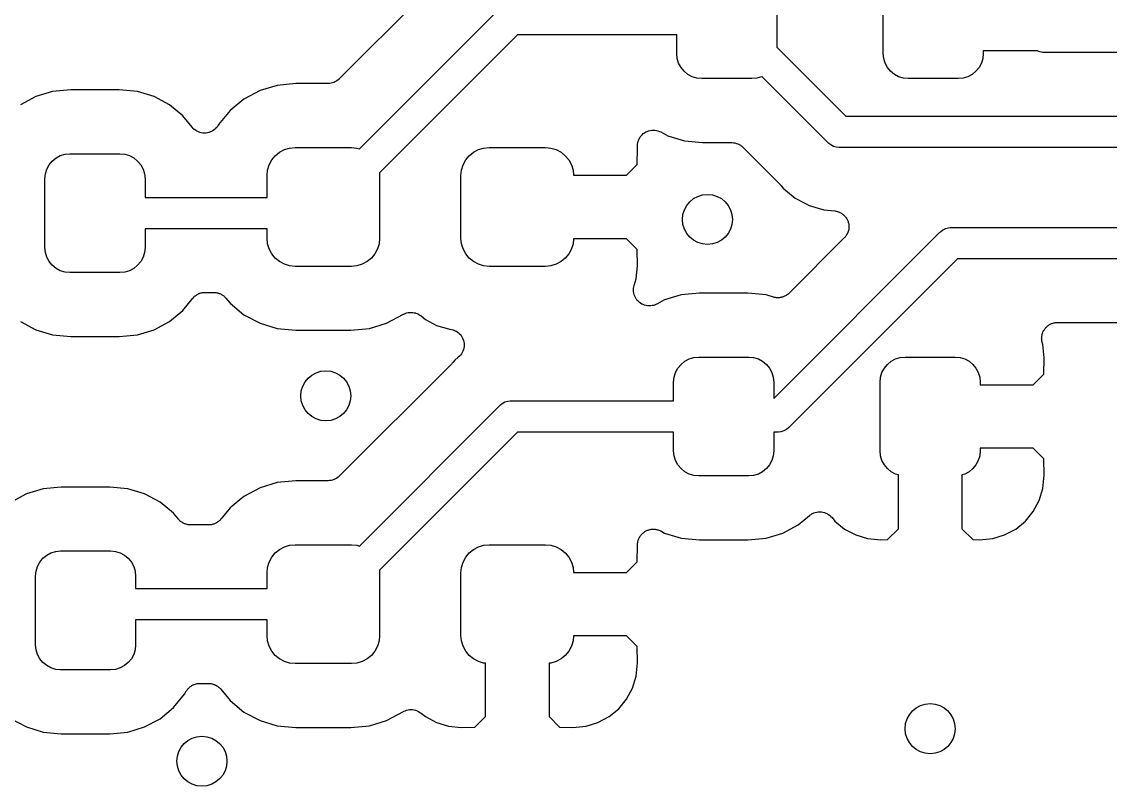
# Model space of a CAD drawing. Extents: x 103 to 213, y -152 to -90.
# Drawn here: x 118.59 to 127.29, y -101.03 to -94.92 of the extents above; entities that cross this region are included whole.
import ezdxf

# ---------------------------------------------------------------- set-up
doc = ezdxf.new("R2010")
doc.units = 0
doc.layers.add('BLACK', color=7, linetype='CONTINUOUS')

msp = doc.modelspace()

# ---------------------------------------------------------------- linework, layer by layer
at = {"layer": 'BLACK', "linetype": 'CONTINUOUS'}
for p, q in [((122.026, -94.4788), (121.128, -95.3767)), ((124.625, -94.625), (124.625, -95.1232)), ((125.475, -95.175), (125.475, -94.625)), ((121.288, -95.9351), (122.407, -94.8159)), ((122.552, -95.025), (121.448, -96.1289)), ((123.825, -95.025), (122.552, -95.025)), ((123.825, -95.175), (123.825, -95.025)), ((124.625, -95.1232), (125.177, -95.675)), ((126.709, -95.154), (126.275, -95.154)), ((126.275, -95.154), (126.275, -95.175)), ((126.714, -95.1567), (126.709, -95.154)), ((126.715, -95.1569), (126.714, -95.1567)), ((126.715, -95.1572), (126.715, -95.1569)), ((126.727, -95.1607), (126.715, -95.1572)), ((126.738, -95.1642), (126.727, -95.1607)), ((126.738, -95.1643), (126.738, -95.1642)), ((126.739, -95.1645), (126.738, -95.1643)), ((126.751, -95.1657), (126.739, -95.1645)), ((126.762, -95.167), (126.751, -95.1657)), ((126.764, -95.167), (126.762, -95.167)), ((131.303, -95.167), (126.764, -95.167)), ((126.764, -95.167), (126.764, -95.167)), ((126.764, -95.167), (126.764, -95.167)), ((126.764, -95.167), (126.764, -95.167)), ((123.829, -95.214), (123.825, -95.175)), ((123.84, -95.2515), (123.829, -95.214)), ((123.859, -95.2861), (123.84, -95.2515)), ((125.479, -95.214), (125.475, -95.175)), ((125.49, -95.2515), (125.479, -95.214)), ((125.509, -95.2861), (125.49, -95.2515)), ((126.26, -95.2515), (126.241, -95.2861)), ((126.271, -95.214), (126.26, -95.2515)), ((126.275, -95.175), (126.271, -95.214)), ((123.884, -95.3164), (123.859, -95.2861)), ((123.914, -95.3413), (123.884, -95.3164)), ((123.948, -95.3598), (123.914, -95.3413)), ((125.534, -95.3164), (125.509, -95.2861)), ((125.564, -95.3413), (125.534, -95.3164)), ((125.598, -95.3598), (125.564, -95.3413)), ((126.186, -95.3413), (126.152, -95.3598)), ((126.216, -95.3164), (126.186, -95.3413)), ((126.241, -95.2861), (126.216, -95.3164)), ((120.632, -95.4287), (120.494, -95.4705)), ((120.781, -95.4139), (120.632, -95.4287)), ((121.038, -95.4139), (120.781, -95.4139)), ((121.05, -95.4128), (121.038, -95.4139)), ((121.062, -95.4118), (121.05, -95.4128)), ((121.063, -95.4115), (121.062, -95.4116)), ((121.062, -95.4116), (121.062, -95.4118)), ((121.074, -95.4081), (121.063, -95.4115)), ((121.085, -95.4048), (121.074, -95.4081)), ((121.086, -95.4045), (121.085, -95.4048)), ((121.087, -95.4043), (121.086, -95.4045)), ((121.097, -95.3988), (121.087, -95.4043)), ((121.107, -95.3934), (121.097, -95.3988)), ((121.108, -95.393), (121.107, -95.3934)), ((121.109, -95.3927), (121.108, -95.393)), ((121.118, -95.3853), (121.109, -95.3927)), ((121.127, -95.378), (121.118, -95.3853)), ((121.128, -95.3771), (121.127, -95.378)), ((121.128, -95.3767), (121.128, -95.377)), ((121.128, -95.377), (121.128, -95.377)), ((121.128, -95.377), (121.128, -95.3771)), ((123.986, -95.3712), (123.948, -95.3598)), ((124.025, -95.375), (123.986, -95.3712)), ((124.425, -95.375), (124.025, -95.375)), ((124.464, -95.3712), (124.425, -95.375)), ((124.502, -95.3598), (124.464, -95.3712)), ((124.506, -95.3575), (124.502, -95.3598)), ((125.032, -95.884), (124.506, -95.3575)), ((125.636, -95.3712), (125.598, -95.3598)), ((125.675, -95.375), (125.636, -95.3712)), ((126.075, -95.375), (125.675, -95.375)), ((126.114, -95.3712), (126.075, -95.375)), ((126.152, -95.3598), (126.114, -95.3712)), ((118.836, -95.4782), (118.703, -95.5186)), ((118.981, -95.4639), (118.836, -95.4782)), ((119.369, -95.4639), (118.981, -95.4639)), ((119.514, -95.4782), (119.369, -95.4639)), ((119.647, -95.5186), (119.514, -95.4782)), ((120.494, -95.4705), (120.366, -95.5385)), ((118.703, -95.5186), (118.58, -95.5843)), ((119.77, -95.5843), (119.647, -95.5186)), ((119.877, -95.6726), (119.77, -95.5843)), ((120.366, -95.5385), (120.255, -95.63)), ((119.952, -95.764), (119.877, -95.6726)), ((120.255, -95.63), (120.163, -95.7414)), ((125.177, -95.675), (131.334, -95.675)), ((119.961, -95.7725), (119.952, -95.764)), ((119.969, -95.7811), (119.961, -95.7725)), ((120.139, -95.7738), (120.13, -95.7821)), ((120.148, -95.7652), (120.139, -95.7738)), ((120.155, -95.7549), (120.148, -95.7647)), ((120.148, -95.7647), (120.148, -95.765)), ((120.148, -95.765), (120.148, -95.7652)), ((120.162, -95.7448), (120.155, -95.7549)), ((120.163, -95.7414), (120.162, -95.7433)), ((120.162, -95.7433), (120.162, -95.7442)), ((120.162, -95.7442), (120.162, -95.7442)), ((120.162, -95.7442), (120.162, -95.7443)), ((120.162, -95.7443), (120.162, -95.7448)), ((119.97, -95.7813), (119.969, -95.7811)), ((119.97, -95.7815), (119.97, -95.7813)), ((119.98, -95.7882), (119.97, -95.7815)), ((119.99, -95.795), (119.98, -95.7882)), ((119.99, -95.7951), (119.99, -95.795)), ((119.99, -95.7953), (119.99, -95.7951)), ((120.002, -95.7999), (119.99, -95.7953)), ((120.013, -95.8046), (120.002, -95.7999)), ((120.013, -95.8047), (120.013, -95.8046)), ((120.013, -95.8048), (120.013, -95.8047)), ((120.025, -95.8072), (120.013, -95.8048)), ((120.037, -95.8097), (120.025, -95.8072)), ((120.038, -95.8097), (120.037, -95.8097)), ((120.037, -95.8097), (120.037, -95.8097)), ((120.05, -95.8098), (120.038, -95.8097)), ((120.062, -95.8099), (120.05, -95.8098)), ((120.074, -95.8076), (120.062, -95.8098)), ((120.062, -95.8098), (120.062, -95.8098)), ((120.062, -95.8098), (120.062, -95.8099)), ((120.086, -95.8053), (120.074, -95.8076)), ((120.087, -95.8051), (120.086, -95.8052)), ((120.086, -95.8052), (120.086, -95.8053)), ((120.098, -95.8006), (120.087, -95.8051)), ((120.109, -95.7961), (120.098, -95.8006)), ((120.11, -95.7958), (120.109, -95.7959)), ((120.109, -95.7959), (120.109, -95.7961)), ((120.12, -95.7892), (120.11, -95.7958)), ((120.13, -95.7825), (120.12, -95.7892)), ((120.13, -95.7821), (120.13, -95.7823)), ((120.13, -95.7823), (120.13, -95.7825)), ((123.516, -95.8749), (123.521, -95.8636)), ((123.521, -95.8636), (123.525, -95.8526)), ((123.525, -95.8524), (123.526, -95.8521)), ((123.525, -95.8526), (123.525, -95.8524)), ((123.526, -95.8521), (123.532, -95.8423)), ((123.532, -95.8423), (123.539, -95.8321)), ((123.539, -95.8319), (123.54, -95.8317)), ((123.539, -95.8321), (123.539, -95.8319)), ((123.54, -95.8317), (123.548, -95.8232)), ((123.548, -95.8232), (123.557, -95.8147)), ((123.557, -95.8143), (123.567, -95.8077)), ((123.557, -95.8145), (123.557, -95.8143)), ((123.557, -95.8147), (123.557, -95.8145)), ((123.567, -95.8077), (123.578, -95.801)), ((123.578, -95.8007), (123.589, -95.7962)), ((123.578, -95.8009), (123.578, -95.8007)), ((123.578, -95.801), (123.578, -95.8009)), ((123.589, -95.7962), (123.6, -95.7916)), ((123.6, -95.7916), (123.601, -95.7916)), ((123.601, -95.7915), (123.613, -95.7892)), ((123.601, -95.7916), (123.601, -95.7915)), ((123.613, -95.7892), (123.625, -95.7868)), ((123.625, -95.7868), (123.625, -95.7868)), ((123.625, -95.7868), (123.625, -95.7868)), ((123.625, -95.7868), (123.638, -95.7869)), ((123.638, -95.7869), (123.65, -95.7869)), ((123.65, -95.7869), (123.65, -95.787)), ((123.65, -95.787), (123.65, -95.787)), ((123.65, -95.787), (123.662, -95.7894)), ((123.662, -95.7894), (123.674, -95.7918)), ((123.674, -95.7918), (123.674, -95.7919)), ((123.674, -95.7919), (123.674, -95.7919)), ((123.674, -95.7919), (123.686, -95.7966)), ((123.686, -95.7966), (123.697, -95.8013)), ((123.697, -95.8013), (123.753, -95.8314)), ((123.753, -95.8314), (123.886, -95.8718)), ((120.65, -95.9629), (120.689, -95.9421)), ((120.689, -95.9421), (120.731, -95.9293)), ((120.731, -95.9293), (120.775, -95.925)), ((120.775, -95.925), (121.225, -95.925)), ((121.225, -95.925), (121.269, -95.9293)), ((121.269, -95.9293), (121.288, -95.9351)), ((122.2, -95.9629), (122.239, -95.9421)), ((122.239, -95.9421), (122.281, -95.9293)), ((122.281, -95.9293), (122.325, -95.925)), ((122.325, -95.925), (122.775, -95.925)), ((122.775, -95.925), (122.819, -95.9293)), ((122.819, -95.9293), (122.861, -95.9421)), ((122.861, -95.9421), (122.9, -95.9629)), ((123.509, -96.0608), (123.511, -95.9302)), ((123.51, -95.9239), (123.511, -95.9116)), ((123.51, -95.9245), (123.51, -95.9239)), ((123.511, -95.9257), (123.51, -95.9245)), ((123.51, -95.9245), (123.51, -95.9245)), ((123.51, -95.9245), (123.51, -95.9245)), ((123.511, -95.8992), (123.513, -95.8872)), ((123.511, -95.8994), (123.511, -95.8992)), ((123.511, -95.8997), (123.511, -95.8994)), ((123.511, -95.9116), (123.511, -95.8997)), ((123.511, -95.9302), (123.511, -95.9257)), ((123.513, -95.8872), (123.516, -95.8754)), ((123.516, -95.8752), (123.516, -95.8749)), ((123.516, -95.8754), (123.516, -95.8752)), ((123.886, -95.8718), (124.031, -95.8861)), ((124.031, -95.8861), (124.263, -95.8861)), ((124.263, -95.8861), (124.264, -95.8861)), ((124.264, -95.8861), (124.264, -95.8861)), ((124.264, -95.8861), (124.264, -95.8861)), ((124.264, -95.8861), (124.265, -95.8861)), ((124.265, -95.8861), (124.277, -95.8874)), ((124.277, -95.8874), (124.288, -95.8886)), ((124.288, -95.8886), (124.289, -95.8888)), ((124.289, -95.8888), (124.29, -95.8888)), ((124.29, -95.8888), (124.301, -95.8924)), ((124.301, -95.8924), (124.312, -95.8958)), ((124.312, -95.8958), (124.313, -95.8961)), ((124.313, -95.8961), (124.313, -95.8963)), ((124.313, -95.8963), (124.324, -95.902)), ((124.324, -95.902), (124.334, -95.9075)), ((124.334, -95.9075), (124.334, -95.908)), ((124.334, -95.908), (124.335, -95.9083)), ((124.335, -95.9083), (124.344, -95.9158)), ((124.344, -95.9158), (124.353, -95.9233)), ((124.353, -95.9233), (124.651, -96.2212)), ((125.036, -95.8888), (125.032, -95.884)), ((125.041, -95.8927), (125.036, -95.8888)), ((125.055, -95.9044), (125.041, -95.8927)), ((125.077, -95.916), (125.055, -95.9044)), ((125.1, -95.9232), (125.077, -95.916)), ((125.077, -95.916), (125.077, -95.916)), ((125.119, -95.925), (125.1, -95.9232)), ((125.125, -95.9256), (125.119, -95.925)), ((125.119, -95.925), (125.119, -95.925)), ((125.131, -95.925), (125.125, -95.9256)), ((131.288, -95.925), (125.131, -95.925)), ((118.809, -96.0639), (118.834, -96.0336)), ((118.834, -96.0336), (118.864, -96.0087)), ((118.864, -96.0087), (118.898, -95.9902)), ((118.898, -95.9902), (118.936, -95.9788)), ((118.936, -95.9788), (118.975, -95.975)), ((118.975, -95.975), (119.375, -95.975)), ((119.375, -95.975), (119.414, -95.9788)), ((119.414, -95.9788), (119.452, -95.9902)), ((119.452, -95.9902), (119.486, -96.0087)), ((119.486, -96.0087), (119.516, -96.0336)), ((119.516, -96.0336), (119.541, -96.0639)), ((120.567, -96.0639), (120.588, -96.025)), ((120.588, -96.025), (120.616, -95.9909)), ((120.616, -95.9909), (120.65, -95.9629)), ((122.117, -96.0639), (122.138, -96.025)), ((122.138, -96.025), (122.166, -95.9909)), ((122.166, -95.9909), (122.2, -95.9629)), ((122.9, -95.9629), (122.934, -95.9909)), ((122.934, -95.9909), (122.962, -96.025)), ((122.962, -96.025), (122.983, -96.0639)), ((118.779, -96.136), (118.79, -96.0985)), ((118.79, -96.0985), (118.809, -96.0639)), ((119.541, -96.0639), (119.56, -96.0985)), ((119.56, -96.0985), (119.571, -96.136)), ((120.55, -96.15), (120.554, -96.1061)), ((120.554, -96.1061), (120.567, -96.0639)), ((122.1, -96.15), (122.104, -96.1061)), ((122.104, -96.1061), (122.117, -96.0639)), ((122.983, -96.0639), (122.996, -96.1061)), ((122.996, -96.1061), (123, -96.146)), ((123.424, -96.146), (123.509, -96.0608)), ((118.775, -96.175), (118.779, -96.136)), ((118.775, -96.725), (118.775, -96.175)), ((119.571, -96.136), (119.575, -96.175)), ((119.575, -96.175), (119.575, -96.325)), ((120.55, -96.325), (120.55, -96.15)), ((121.448, -96.1289), (121.45, -96.15)), ((121.45, -96.15), (121.45, -96.65)), ((122.1, -96.65), (122.1, -96.15)), ((123, -96.146), (123.424, -96.146)), ((124.651, -96.2212), (124.652, -96.2225)), ((124.652, -96.2225), (124.656, -96.2266)), ((124.656, -96.2266), (124.659, -96.2304)), ((124.659, -96.2304), (124.675, -96.2498)), ((124.675, -96.2498), (124.695, -96.2656)), ((124.695, -96.2656), (124.772, -96.3289)), ((119.575, -96.325), (120.55, -96.325)), ((124.772, -96.3289), (124.854, -96.373)), ((124.854, -96.373), (124.854, -96.373)), ((124.854, -96.373), (124.882, -96.3876)), ((124.882, -96.3876), (125.001, -96.4238)), ((125.001, -96.4238), (125.087, -96.4323)), ((125.087, -96.4323), (125.088, -96.4324)), ((125.088, -96.4324), (125.094, -96.4337)), ((125.094, -96.4337), (125.1, -96.4343)), ((125.1, -96.4343), (125.106, -96.4363)), ((125.106, -96.4363), (125.113, -96.4376)), ((125.113, -96.4376), (125.118, -96.44)), ((125.118, -96.44), (125.124, -96.4417)), ((125.124, -96.4417), (125.129, -96.4448)), ((125.129, -96.4448), (125.135, -96.4474)), ((125.135, -96.4474), (125.14, -96.4508)), ((125.14, -96.4508), (125.145, -96.4536)), ((125.145, -96.4536), (125.15, -96.4577)), ((125.15, -96.4577), (125.156, -96.4614)), ((125.156, -96.4614), (125.16, -96.4657)), ((125.16, -96.4657), (125.164, -96.4695)), ((125.164, -96.4695), (125.169, -96.4745)), ((125.169, -96.4745), (125.173, -96.4791)), ((125.173, -96.4791), (125.176, -96.4841)), ((125.176, -96.4841), (125.18, -96.4887)), ((125.18, -96.4887), (125.183, -96.4945)), ((125.183, -96.4945), (125.187, -96.4999)), ((125.187, -96.4999), (125.189, -96.5054)), ((125.189, -96.5054), (125.192, -96.5107)), ((125.192, -96.5107), (125.194, -96.5169)), ((125.194, -96.5169), (125.196, -96.5228)), ((125.196, -96.5228), (125.197, -96.5287)), ((125.197, -96.5287), (125.199, -96.5344)), ((125.199, -96.5344), (125.199, -96.5409)), ((125.199, -96.5409), (125.201, -96.5472)), ((125.201, -96.5591), (125.2, -96.5655)), ((125.201, -96.5472), (125.201, -96.5532)), ((125.201, -96.5532), (125.201, -96.5591)), ((120.55, -96.575), (119.575, -96.575)), ((119.575, -96.575), (119.575, -96.725)), ((120.55, -96.65), (120.55, -96.575)), ((124.6, -97.9307), (125.925, -96.6059)), ((125.164, -96.6485), (124.723, -97.0891)), ((125.168, -96.6439), (125.164, -96.6485)), ((125.172, -96.6396), (125.168, -96.6439)), ((125.176, -96.6343), (125.172, -96.6396)), ((125.18, -96.6293), (125.176, -96.6343)), ((125.182, -96.6241), (125.18, -96.6293)), ((125.186, -96.6191), (125.182, -96.6241)), ((125.188, -96.6131), (125.186, -96.6191)), ((125.191, -96.6075), (125.188, -96.6131)), ((125.193, -96.6018), (125.191, -96.6075)), ((125.195, -96.5963), (125.193, -96.6018)), ((125.197, -96.5899), (125.195, -96.5963)), ((125.199, -96.5838), (125.197, -96.5899)), ((125.2, -96.572), (125.199, -96.5778)), ((125.199, -96.5778), (125.199, -96.5838)), ((125.2, -96.5655), (125.2, -96.572)), ((125.925, -96.6059), (125.929, -96.6012)), ((125.929, -96.6012), (125.935, -96.5963)), ((125.935, -96.5963), (125.948, -96.5856)), ((125.948, -96.5856), (125.969, -96.574)), ((125.969, -96.574), (125.97, -96.5739)), ((125.97, -96.5739), (125.993, -96.5668)), ((125.993, -96.5668), (126.011, -96.565)), ((126.011, -96.565), (126.018, -96.5644)), ((126.011, -96.565), (126.011, -96.565)), ((126.018, -96.5644), (126.024, -96.565)), ((126.024, -96.565), (129.557, -96.565)), ((118.779, -96.764), (118.775, -96.725)), ((119.575, -96.725), (119.571, -96.764)), ((120.554, -96.6939), (120.55, -96.65)), ((120.567, -96.7361), (120.554, -96.6939)), ((121.446, -96.6939), (121.433, -96.7361)), ((121.45, -96.65), (121.446, -96.6939)), ((122.104, -96.6939), (122.1, -96.65)), ((122.117, -96.7361), (122.104, -96.6939)), ((122.996, -96.6939), (122.983, -96.7361)), ((123, -96.654), (122.996, -96.6939)), ((123.424, -96.654), (123, -96.654)), ((123.509, -96.7392), (123.424, -96.654)), ((118.79, -96.8015), (118.779, -96.764)), ((118.809, -96.8361), (118.79, -96.8015)), ((119.56, -96.8015), (119.541, -96.8361)), ((119.571, -96.764), (119.56, -96.8015)), ((120.588, -96.775), (120.567, -96.7361)), ((120.616, -96.8091), (120.588, -96.775)), ((120.65, -96.8371), (120.616, -96.8091)), ((121.384, -96.8091), (121.35, -96.8371)), ((121.412, -96.775), (121.384, -96.8091)), ((121.433, -96.7361), (121.412, -96.775)), ((122.138, -96.775), (122.117, -96.7361)), ((122.166, -96.8091), (122.138, -96.775)), ((122.2, -96.8371), (122.166, -96.8091)), ((122.934, -96.8091), (122.9, -96.8371)), ((122.962, -96.775), (122.934, -96.8091)), ((122.983, -96.7361), (122.962, -96.775)), ((123.511, -96.8698), (123.509, -96.7392)), ((126.069, -96.815), (124.725, -98.159)), ((129.511, -96.815), (126.069, -96.815)), ((118.834, -96.8664), (118.809, -96.8361)), ((118.864, -96.8913), (118.834, -96.8664)), ((118.898, -96.9098), (118.864, -96.8913)), ((119.486, -96.8913), (119.452, -96.9098)), ((119.516, -96.8664), (119.486, -96.8913)), ((119.541, -96.8361), (119.516, -96.8664)), ((120.689, -96.8579), (120.65, -96.8371)), ((120.731, -96.8707), (120.689, -96.8579)), ((120.775, -96.875), (120.731, -96.8707)), ((121.225, -96.875), (120.775, -96.875)), ((121.269, -96.8707), (121.225, -96.875)), ((121.311, -96.8579), (121.269, -96.8707)), ((121.35, -96.8371), (121.311, -96.8579)), ((122.239, -96.8579), (122.2, -96.8371)), ((122.281, -96.8707), (122.239, -96.8579)), ((122.325, -96.875), (122.281, -96.8707)), ((122.775, -96.875), (122.325, -96.875)), ((122.819, -96.8707), (122.775, -96.875)), ((122.861, -96.8579), (122.819, -96.8707)), ((122.9, -96.8371), (122.861, -96.8579)), ((123.501, -96.9746), (123.511, -96.8698)), ((118.936, -96.9212), (118.898, -96.9098)), ((118.975, -96.925), (118.936, -96.9212)), ((119.375, -96.925), (118.975, -96.925)), ((119.414, -96.9212), (119.375, -96.925)), ((119.452, -96.9098), (119.414, -96.9212)), ((123.484, -97.028), (123.501, -96.9746)), ((120.038, -97.0848), (120.045, -97.0835)), ((120.045, -97.0835), (120.05, -97.0835)), ((120.05, -97.0835), (120.056, -97.083)), ((120.056, -97.083), (120.123, -97.083)), ((120.123, -97.083), (120.125, -97.083)), ((120.125, -97.083), (120.131, -97.0836)), ((120.131, -97.0836), (120.136, -97.0837)), ((123.48, -97.0519), (123.482, -97.04)), ((123.48, -97.0521), (123.48, -97.0519)), ((123.48, -97.0524), (123.48, -97.0521)), ((123.48, -97.0644), (123.48, -97.0524)), ((123.48, -97.0767), (123.48, -97.0644)), ((123.48, -97.0769), (123.48, -97.0767)), ((123.48, -97.0771), (123.48, -97.0769)), ((123.482, -97.0889), (123.48, -97.0771)), ((123.482, -97.04), (123.484, -97.028)), ((119.877, -97.2274), (119.958, -97.1294)), ((119.958, -97.1294), (119.959, -97.1281)), ((119.959, -97.1281), (119.963, -97.1242)), ((119.963, -97.1242), (119.966, -97.1199)), ((119.966, -97.1199), (119.972, -97.1156)), ((119.972, -97.1156), (119.977, -97.1108)), ((119.977, -97.1108), (119.981, -97.1077)), ((119.981, -97.1077), (119.986, -97.1042)), ((119.986, -97.1042), (119.992, -97.101)), ((119.992, -97.101), (119.997, -97.0973)), ((119.997, -97.0973), (120.003, -97.0952)), ((120.003, -97.0952), (120.008, -97.0926)), ((120.008, -97.0926), (120.014, -97.0906)), ((120.014, -97.0906), (120.02, -97.0881)), ((120.02, -97.0881), (120.026, -97.087)), ((120.026, -97.087), (120.031, -97.0854)), ((120.031, -97.0854), (120.038, -97.0848)), ((120.136, -97.0837), (120.143, -97.085)), ((120.143, -97.085), (120.15, -97.0858)), ((120.15, -97.0858), (120.155, -97.0875)), ((120.155, -97.0875), (120.161, -97.0886)), ((120.161, -97.0886), (120.167, -97.0912)), ((120.167, -97.0912), (120.173, -97.0933)), ((120.173, -97.0933), (120.178, -97.096)), ((120.178, -97.096), (120.184, -97.0981)), ((120.184, -97.0981), (120.189, -97.1019)), ((120.189, -97.1019), (120.195, -97.1052)), ((120.195, -97.1052), (120.199, -97.1088)), ((120.199, -97.1088), (120.204, -97.1119)), ((120.204, -97.1119), (120.209, -97.1167)), ((120.209, -97.1167), (120.214, -97.1211)), ((120.214, -97.1211), (120.218, -97.1255)), ((120.218, -97.1255), (120.222, -97.1294)), ((120.222, -97.1294), (120.255, -97.17)), ((120.255, -97.17), (120.366, -97.2615)), ((123.484, -97.101), (123.482, -97.0889)), ((123.484, -97.1012), (123.484, -97.101)), ((123.484, -97.1015), (123.484, -97.1012)), ((123.489, -97.1128), (123.484, -97.1015)), ((123.494, -97.124), (123.489, -97.1128)), ((123.494, -97.1242), (123.494, -97.124)), ((123.494, -97.1244), (123.494, -97.1242)), ((123.501, -97.1347), (123.494, -97.1244)), ((123.507, -97.1447), (123.501, -97.1347)), ((123.507, -97.1449), (123.507, -97.1447)), ((123.507, -97.1451), (123.507, -97.1449)), ((123.516, -97.1538), (123.507, -97.1451)), ((123.525, -97.1624), (123.516, -97.1538)), ((123.525, -97.1625), (123.525, -97.1624)), ((123.525, -97.1627), (123.525, -97.1625)), ((123.535, -97.1694), (123.525, -97.1627)), ((123.545, -97.1763), (123.535, -97.1694)), ((123.728, -97.1436), (123.666, -97.1769)), ((123.861, -97.1032), (123.728, -97.1436)), ((124.006, -97.0889), (123.861, -97.1032)), ((124.394, -97.0889), (124.006, -97.0889)), ((124.539, -97.1032), (124.394, -97.0889)), ((124.597, -97.1208), (124.539, -97.1032)), ((124.602, -97.1219), (124.597, -97.1208)), ((124.607, -97.1236), (124.602, -97.1219)), ((124.614, -97.1243), (124.607, -97.1236)), ((124.621, -97.1256), (124.614, -97.1243)), ((124.627, -97.1256), (124.621, -97.1256)), ((124.632, -97.1262), (124.627, -97.1256)), ((124.639, -97.1257), (124.632, -97.1262)), ((124.646, -97.1257), (124.639, -97.1257)), ((124.651, -97.1246), (124.646, -97.1257)), ((124.657, -97.1241), (124.651, -97.1246)), ((124.663, -97.1222), (124.657, -97.1241)), ((124.67, -97.1209), (124.663, -97.1222)), ((124.675, -97.1187), (124.67, -97.1209)), ((124.681, -97.1172), (124.675, -97.1187)), ((124.687, -97.114), (124.681, -97.1172)), ((124.693, -97.1115), (124.687, -97.114)), ((124.698, -97.1084), (124.693, -97.1115)), ((124.703, -97.1058), (124.698, -97.1084)), ((124.708, -97.1015), (124.703, -97.1058)), ((124.714, -97.0978), (124.708, -97.1015)), ((124.718, -97.0938), (124.714, -97.0978)), ((124.722, -97.0903), (124.718, -97.0938)), ((124.723, -97.0891), (124.722, -97.0903)), ((119.77, -97.3157), (119.877, -97.2274)), ((121.506, -97.3295), (121.641, -97.2573)), ((121.641, -97.2573), (121.642, -97.257)), ((121.642, -97.257), (121.643, -97.2565)), ((121.642, -97.257), (121.642, -97.257)), ((121.642, -97.257), (121.642, -97.257)), ((121.643, -97.2565), (121.654, -97.2521)), ((121.654, -97.2521), (121.665, -97.2476)), ((121.665, -97.2476), (121.666, -97.2475)), ((121.666, -97.2473), (121.678, -97.2451)), ((121.666, -97.2475), (121.666, -97.2473)), ((121.678, -97.2451), (121.689, -97.2429)), ((121.689, -97.2429), (121.69, -97.2429)), ((121.69, -97.2429), (121.69, -97.2428)), ((121.69, -97.2428), (121.702, -97.2429)), ((121.702, -97.2429), (121.714, -97.2429)), ((121.714, -97.2429), (121.715, -97.2431)), ((121.715, -97.2431), (121.715, -97.2431)), ((121.715, -97.2431), (121.727, -97.2455)), ((121.727, -97.2455), (121.738, -97.2478)), ((121.738, -97.2478), (121.739, -97.248)), ((121.739, -97.248), (121.739, -97.2482)), ((121.739, -97.2482), (121.75, -97.2528)), ((121.75, -97.2528), (121.761, -97.2573)), ((121.761, -97.2573), (121.762, -97.2577)), ((123.545, -97.1764), (123.545, -97.1763)), ((123.545, -97.1765), (123.545, -97.1764)), ((123.557, -97.1812), (123.545, -97.1765)), ((123.568, -97.1861), (123.557, -97.1812)), ((123.568, -97.1862), (123.568, -97.1861)), ((123.568, -97.1861), (123.568, -97.1861)), ((123.58, -97.1886), (123.568, -97.1862)), ((123.592, -97.1912), (123.58, -97.1886)), ((123.593, -97.1912), (123.592, -97.1912)), ((123.592, -97.1912), (123.592, -97.1912)), ((123.605, -97.1913), (123.593, -97.1912)), ((123.617, -97.1914), (123.605, -97.1913)), ((123.629, -97.1891), (123.617, -97.1914)), ((123.617, -97.1914), (123.617, -97.1914)), ((123.617, -97.1914), (123.617, -97.1914)), ((123.641, -97.1869), (123.629, -97.1891)), ((123.642, -97.1868), (123.641, -97.1868)), ((123.641, -97.1868), (123.641, -97.1869)), ((123.653, -97.1823), (123.642, -97.1868)), ((123.664, -97.1777), (123.653, -97.1823)), ((123.665, -97.1775), (123.664, -97.1777)), ((123.666, -97.1769), (123.665, -97.1775)), ((123.665, -97.1775), (123.665, -97.1775)), ((123.665, -97.1775), (123.665, -97.1775)), ((118.58, -97.3157), (118.703, -97.3814)), ((119.647, -97.3814), (119.77, -97.3157)), ((120.366, -97.2615), (120.494, -97.3295)), ((120.494, -97.3295), (120.632, -97.3713)), ((121.368, -97.3713), (121.506, -97.3295)), ((121.762, -97.2577), (121.762, -97.2579)), ((121.762, -97.2579), (121.772, -97.2646)), ((121.772, -97.2646), (121.782, -97.2711)), ((121.782, -97.2711), (121.816, -97.2994)), ((121.816, -97.2994), (121.905, -97.3466)), ((126.793, -97.3479), (126.798, -97.3442)), ((126.798, -97.3442), (126.804, -97.3411)), ((126.804, -97.3411), (126.809, -97.3375)), ((126.809, -97.3375), (126.815, -97.3353)), ((126.815, -97.3353), (126.82, -97.3326)), ((126.82, -97.3326), (126.826, -97.3307)), ((126.826, -97.3307), (126.832, -97.3282)), ((126.832, -97.3282), (126.838, -97.3271)), ((126.838, -97.3271), (126.843, -97.3254)), ((126.843, -97.3254), (126.85, -97.3248)), ((126.85, -97.3248), (126.856, -97.3235)), ((126.856, -97.3235), (126.862, -97.3236)), ((126.862, -97.3236), (126.868, -97.323)), ((126.868, -97.323), (129.248, -97.323)), ((118.703, -97.3814), (118.836, -97.4218)), ((118.836, -97.4218), (118.981, -97.4361)), ((119.369, -97.4361), (119.514, -97.4218)), ((119.514, -97.4218), (119.647, -97.3814)), ((120.632, -97.3713), (120.781, -97.3861)), ((120.781, -97.3861), (121.219, -97.3861)), ((121.219, -97.3861), (121.368, -97.3713)), ((121.905, -97.3466), (122, -97.3756)), ((122, -97.3756), (122.011, -97.3767)), ((122.011, -97.3767), (122.013, -97.3769)), ((122.013, -97.3769), (122.013, -97.3769)), ((122.013, -97.3769), (122.013, -97.3769)), ((122.013, -97.3769), (122.013, -97.3769)), ((122.013, -97.3769), (122.025, -97.3794)), ((122.025, -97.3794), (122.037, -97.3819)), ((122.037, -97.3819), (122.037, -97.382)), ((122.037, -97.382), (122.037, -97.3821)), ((122.037, -97.3821), (122.048, -97.3868)), ((122.048, -97.3868), (122.06, -97.3916)), ((122.06, -97.3916), (122.06, -97.3918)), ((122.06, -97.3918), (122.06, -97.3918)), ((122.06, -97.3918), (122.07, -97.3987)), ((122.07, -97.3987), (122.08, -97.4056)), ((122.08, -97.4056), (122.08, -97.4057)), ((122.08, -97.4057), (122.081, -97.4059)), ((122.081, -97.4059), (122.089, -97.4146)), ((122.089, -97.4146), (122.098, -97.4232)), ((122.098, -97.4232), (122.098, -97.4234)), ((122.098, -97.4234), (122.098, -97.4236)), ((122.098, -97.4236), (122.105, -97.4337)), ((126.742, -97.436), (126.743, -97.4303)), ((126.743, -97.4303), (126.744, -97.4245)), ((126.744, -97.4245), (126.746, -97.4182)), ((126.746, -97.4182), (126.747, -97.4118)), ((126.747, -97.4118), (126.749, -97.4064)), ((126.749, -97.4064), (126.751, -97.4008)), ((126.751, -97.4008), (126.754, -97.395)), ((126.754, -97.395), (126.757, -97.389)), ((126.757, -97.389), (126.76, -97.3841)), ((126.76, -97.3841), (126.763, -97.379)), ((126.763, -97.379), (126.767, -97.3739)), ((126.767, -97.3739), (126.771, -97.3685)), ((126.771, -97.3685), (126.775, -97.3644)), ((126.775, -97.3644), (126.779, -97.3599)), ((126.779, -97.3599), (126.784, -97.3557)), ((126.784, -97.3557), (126.788, -97.3511)), ((126.788, -97.3511), (126.793, -97.3479)), ((118.981, -97.4361), (119.369, -97.4361)), ((122.105, -97.4337), (122.111, -97.4439)), ((122.111, -97.4439), (122.111, -97.4441)), ((122.111, -97.4441), (122.111, -97.4443)), ((122.111, -97.4443), (122.116, -97.4557)), ((122.116, -97.4557), (122.121, -97.4669)), ((122.121, -97.4669), (122.121, -97.4671)), ((122.121, -97.4671), (122.121, -97.4673)), ((122.121, -97.4673), (122.123, -97.4794)), ((122.123, -97.4794), (122.125, -97.4912)), ((122.125, -97.5164), (122.123, -97.5285)), ((122.125, -97.4912), (122.125, -97.4914)), ((122.125, -97.4914), (122.125, -97.4917)), ((122.125, -97.4917), (122.125, -97.504)), ((122.125, -97.504), (122.125, -97.516)), ((122.125, -97.516), (122.125, -97.5162)), ((122.125, -97.5162), (122.125, -97.5164)), ((126.741, -97.4491), (126.742, -97.4426)), ((126.742, -97.4549), (126.741, -97.4491)), ((126.742, -97.4426), (126.742, -97.436)), ((126.742, -97.4608), (126.742, -97.4549)), ((126.743, -97.4673), (126.742, -97.4608)), ((126.743, -97.4738), (126.743, -97.4673)), ((126.745, -97.4794), (126.743, -97.4738)), ((126.746, -97.4852), (126.745, -97.4794)), ((126.747, -97.4869), (126.746, -97.4852)), ((126.751, -97.5004), (126.747, -97.4869)), ((126.761, -97.6052), (126.751, -97.5004)), ((122.079, -97.6013), (122.05, -97.6252)), ((122.088, -97.5927), (122.079, -97.6013)), ((122.097, -97.5841), (122.088, -97.5927)), ((122.104, -97.5736), (122.097, -97.5838)), ((122.097, -97.5838), (122.097, -97.5839)), ((122.097, -97.5839), (122.097, -97.5841)), ((122.111, -97.5636), (122.104, -97.5736)), ((122.115, -97.552), (122.111, -97.5632)), ((122.111, -97.5632), (122.111, -97.5634)), ((122.111, -97.5634), (122.111, -97.5636)), ((122.12, -97.5407), (122.115, -97.552)), ((122.123, -97.5285), (122.12, -97.5403)), ((122.12, -97.5403), (122.12, -97.5405)), ((122.12, -97.5405), (122.12, -97.5407)), ((123.923, -97.6152), (123.961, -97.6038)), ((123.961, -97.6038), (124, -97.6)), ((124, -97.6), (124.4, -97.6)), ((124.4, -97.6), (124.439, -97.6038)), ((124.439, -97.6038), (124.477, -97.6152)), ((125.573, -97.6152), (125.611, -97.6038)), ((125.611, -97.6038), (125.65, -97.6)), ((125.65, -97.6), (126.05, -97.6)), ((126.05, -97.6), (126.089, -97.6038)), ((126.089, -97.6038), (126.127, -97.6152)), ((126.759, -97.7358), (126.761, -97.6052)), ((122.026, -97.6538), (121.128, -98.5517)), ((122.029, -97.6497), (122.026, -97.6538)), ((122.033, -97.6459), (122.029, -97.6497)), ((122.034, -97.6446), (122.033, -97.6459)), ((122.05, -97.6252), (122.034, -97.6446)), ((123.815, -97.7235), (123.834, -97.6889)), ((123.834, -97.6889), (123.859, -97.6586)), ((123.859, -97.6586), (123.889, -97.6337)), ((123.889, -97.6337), (123.923, -97.6152)), ((124.477, -97.6152), (124.511, -97.6337)), ((124.511, -97.6337), (124.541, -97.6586)), ((124.541, -97.6586), (124.566, -97.6889)), ((124.566, -97.6889), (124.585, -97.7235)), ((125.465, -97.7235), (125.484, -97.6889)), ((125.484, -97.6889), (125.509, -97.6586)), ((125.509, -97.6586), (125.539, -97.6337)), ((125.539, -97.6337), (125.573, -97.6152)), ((126.127, -97.6152), (126.161, -97.6337)), ((126.161, -97.6337), (126.191, -97.6586)), ((126.191, -97.6586), (126.216, -97.6889)), ((126.216, -97.6889), (126.235, -97.7235)), ((123.8, -97.8), (123.804, -97.761)), ((123.804, -97.761), (123.815, -97.7235)), ((124.585, -97.7235), (124.596, -97.761)), ((124.596, -97.761), (124.6, -97.8)), ((125.45, -97.8), (125.454, -97.761)), ((125.454, -97.761), (125.465, -97.7235)), ((126.235, -97.7235), (126.246, -97.761)), ((126.246, -97.761), (126.25, -97.8)), ((126.674, -97.821), (126.759, -97.7358)), ((123.8, -97.95), (123.8, -97.8)), ((124.6, -97.8), (124.6, -97.9307)), ((125.45, -98.35), (125.45, -97.8)), ((126.25, -97.8), (126.25, -97.821)), ((126.25, -97.821), (126.674, -97.821)), ((122.452, -97.959), (122.475, -97.9518)), ((122.475, -97.9518), (122.494, -97.95)), ((122.494, -97.95), (122.5, -97.9494)), ((122.494, -97.95), (122.494, -97.95)), ((122.5, -97.9494), (122.506, -97.95)), ((122.506, -97.95), (123.8, -97.95)), ((121.288, -99.1101), (122.407, -97.9909)), ((122.407, -97.9909), (122.411, -97.9862)), ((122.411, -97.9862), (122.416, -97.9823)), ((122.416, -97.9823), (122.429, -97.9714)), ((122.416, -97.9823), (122.416, -97.9823)), ((122.429, -97.9714), (122.43, -97.9706)), ((122.43, -97.9706), (122.452, -97.959)), ((122.552, -98.2), (121.448, -99.3039)), ((123.8, -98.2), (122.552, -98.2)), ((123.8, -98.35), (123.8, -98.2)), ((124.626, -98.2), (124.6, -98.2)), ((124.6, -98.2), (124.6, -98.35)), ((124.633, -98.2006), (124.626, -98.2)), ((124.639, -98.2), (124.633, -98.2006)), ((124.657, -98.1982), (124.639, -98.2)), ((124.639, -98.2), (124.639, -98.2)), ((124.681, -98.191), (124.657, -98.1982)), ((124.702, -98.1794), (124.681, -98.191)), ((124.721, -98.1638), (124.702, -98.1794)), ((124.725, -98.159), (124.721, -98.1638)), ((123.804, -98.389), (123.8, -98.35)), ((124.6, -98.35), (124.596, -98.389)), ((125.454, -98.389), (125.45, -98.35)), ((126.25, -98.35), (126.246, -98.389)), ((126.25, -98.329), (126.25, -98.35)), ((126.674, -98.329), (126.25, -98.329)), ((126.759, -98.4142), (126.674, -98.329)), ((123.815, -98.4265), (123.804, -98.389)), ((123.834, -98.4611), (123.815, -98.4265)), ((123.859, -98.4914), (123.834, -98.4611)), ((124.566, -98.4611), (124.541, -98.4914)), ((124.585, -98.4265), (124.566, -98.4611)), ((124.596, -98.389), (124.585, -98.4265)), ((125.465, -98.4265), (125.454, -98.389)), ((125.484, -98.4611), (125.465, -98.4265)), ((125.509, -98.4914), (125.484, -98.4611)), ((126.216, -98.4611), (126.191, -98.4914)), ((126.235, -98.4265), (126.216, -98.4611)), ((126.246, -98.389), (126.235, -98.4265)), ((126.761, -98.5448), (126.759, -98.4142)), ((121.118, -98.5603), (121.109, -98.5677)), ((121.127, -98.553), (121.118, -98.5603)), ((121.128, -98.5521), (121.127, -98.553)), ((121.128, -98.5517), (121.128, -98.552)), ((121.128, -98.552), (121.128, -98.552)), ((121.128, -98.552), (121.128, -98.5521)), ((123.889, -98.5163), (123.859, -98.4914)), ((123.923, -98.5348), (123.889, -98.5163)), ((123.961, -98.5462), (123.923, -98.5348)), ((124, -98.55), (123.961, -98.5462)), ((124.4, -98.55), (124, -98.55)), ((124.439, -98.5462), (124.4, -98.55)), ((124.477, -98.5348), (124.439, -98.5462)), ((124.511, -98.5163), (124.477, -98.5348)), ((124.541, -98.4914), (124.511, -98.5163)), ((125.539, -98.5163), (125.509, -98.4914)), ((125.573, -98.5348), (125.539, -98.5163)), ((125.596, -98.5416), (125.573, -98.5348)), ((125.596, -98.9736), (125.596, -98.5416)), ((126.127, -98.5348), (126.104, -98.5416)), ((126.104, -98.5416), (126.104, -98.9736)), ((126.161, -98.5163), (126.127, -98.5348)), ((126.191, -98.4914), (126.161, -98.5163)), ((126.751, -98.6496), (126.761, -98.5448)), ((118.906, -98.6389), (118.761, -98.6532)), ((119.294, -98.6389), (118.906, -98.6389)), ((119.439, -98.6532), (119.294, -98.6389)), ((120.494, -98.6455), (120.366, -98.7135)), ((120.632, -98.6037), (120.494, -98.6455)), ((120.781, -98.5889), (120.632, -98.6037)), ((121.038, -98.5889), (120.781, -98.5889)), ((121.05, -98.5878), (121.038, -98.5889)), ((121.062, -98.5868), (121.05, -98.5878)), ((121.063, -98.5865), (121.062, -98.5866)), ((121.062, -98.5866), (121.062, -98.5868)), ((121.074, -98.5831), (121.063, -98.5865)), ((121.085, -98.5798), (121.074, -98.5831)), ((121.086, -98.5795), (121.085, -98.5798)), ((121.087, -98.5793), (121.086, -98.5795)), ((121.097, -98.5738), (121.087, -98.5793)), ((121.107, -98.5684), (121.097, -98.5738)), ((121.108, -98.568), (121.107, -98.5684)), ((121.109, -98.5677), (121.108, -98.568)), ((118.628, -98.6936), (118.505, -98.7593)), ((118.761, -98.6532), (118.628, -98.6936)), ((119.572, -98.6936), (119.439, -98.6532)), ((119.695, -98.7593), (119.572, -98.6936)), ((120.366, -98.7135), (120.255, -98.805)), ((126.722, -98.7453), (126.751, -98.6496)), ((119.802, -98.8476), (119.695, -98.7593)), ((120.255, -98.805), (120.181, -98.8956)), ((126.674, -98.8336), (126.722, -98.7453)), ((119.842, -98.8956), (119.802, -98.8476)), ((119.846, -98.8995), (119.842, -98.8956)), ((119.849, -98.9039), (119.846, -98.8995)), ((119.854, -98.9083), (119.849, -98.9039)), ((119.859, -98.9131), (119.854, -98.9083)), ((120.167, -98.9094), (120.162, -98.9142)), ((120.172, -98.9051), (120.167, -98.9094)), ((120.175, -98.9008), (120.172, -98.9051)), ((120.179, -98.8969), (120.175, -98.9008)), ((120.181, -98.8956), (120.179, -98.8969)), ((124.795, -98.9407), (124.887, -98.865)), ((124.887, -98.865), (124.888, -98.8644)), ((124.888, -98.8638), (124.898, -98.8573)), ((124.888, -98.8644), (124.888, -98.8638)), ((124.888, -98.8644), (124.888, -98.8644)), ((124.888, -98.8644), (124.888, -98.8644)), ((124.898, -98.8573), (124.908, -98.8508)), ((124.908, -98.8508), (124.909, -98.8506)), ((124.909, -98.8504), (124.92, -98.8459)), ((124.909, -98.8506), (124.909, -98.8504)), ((124.92, -98.8459), (124.931, -98.8414)), ((124.931, -98.8414), (124.932, -98.8413)), ((124.932, -98.8412), (124.944, -98.839)), ((124.932, -98.8413), (124.932, -98.8412)), ((124.944, -98.839), (124.956, -98.8367)), ((124.956, -98.8367), (124.957, -98.8366)), ((124.956, -98.8367), (124.956, -98.8367)), ((124.957, -98.8366), (124.969, -98.8367)), ((124.969, -98.8367), (124.98, -98.8368)), ((124.98, -98.8368), (124.981, -98.8369)), ((124.981, -98.8369), (124.981, -98.8369)), ((124.981, -98.8369), (124.993, -98.8393)), ((124.993, -98.8393), (125.005, -98.8417)), ((125.005, -98.8417), (125.005, -98.8419)), ((125.005, -98.8419), (125.006, -98.842)), ((125.006, -98.842), (125.017, -98.8466)), ((125.017, -98.8466), (125.028, -98.8512)), ((125.028, -98.8512), (125.028, -98.8515)), ((125.028, -98.8515), (125.028, -98.8517)), ((125.028, -98.8517), (125.038, -98.8584)), ((125.038, -98.8584), (125.048, -98.865)), ((125.048, -98.865), (125.049, -98.8653)), ((125.049, -98.8653), (125.049, -98.8656)), ((125.049, -98.8656), (125.057, -98.8741)), ((125.057, -98.8741), (125.066, -98.8826)), ((125.066, -98.8826), (125.089, -98.9109)), ((126.611, -98.9109), (126.674, -98.8336)), ((119.864, -98.9162), (119.859, -98.9131)), ((119.868, -98.9198), (119.864, -98.9162)), ((119.874, -98.9231), (119.868, -98.9198)), ((119.88, -98.9269), (119.874, -98.9231)), ((119.885, -98.929), (119.88, -98.9269)), ((119.89, -98.9317), (119.885, -98.929)), ((119.896, -98.9338), (119.89, -98.9317)), ((119.903, -98.9364), (119.896, -98.9338)), ((119.908, -98.9375), (119.903, -98.9364)), ((119.913, -98.9392), (119.908, -98.9375)), ((119.92, -98.94), (119.913, -98.9392)), ((119.927, -98.9413), (119.92, -98.94)), ((119.933, -98.9414), (119.927, -98.9413)), ((119.938, -98.942), (119.933, -98.9414)), ((119.94, -98.942), (119.938, -98.942)), ((120.082, -98.942), (119.94, -98.942)), ((120.088, -98.9415), (120.082, -98.942)), ((120.094, -98.9415), (120.088, -98.9415)), ((120.1, -98.9402), (120.094, -98.9415)), ((120.107, -98.9396), (120.1, -98.9402)), ((120.112, -98.938), (120.107, -98.9396)), ((120.118, -98.9369), (120.112, -98.938)), ((120.124, -98.9344), (120.118, -98.9369)), ((120.131, -98.9324), (120.124, -98.9344)), ((120.136, -98.9298), (120.131, -98.9324)), ((120.141, -98.9277), (120.136, -98.9298)), ((120.147, -98.924), (120.141, -98.9277)), ((120.153, -98.9208), (120.147, -98.924)), ((120.157, -98.9173), (120.153, -98.9208)), ((120.162, -98.9142), (120.157, -98.9173)), ((123.564, -98.9995), (123.57, -98.9948)), ((123.57, -98.9948), (123.575, -98.9927)), ((123.575, -98.9927), (123.579, -98.99)), ((123.579, -98.99), (123.586, -98.9871)), ((123.586, -98.9871), (123.592, -98.9837)), ((123.592, -98.9837), (123.597, -98.9824)), ((123.597, -98.9824), (123.602, -98.9806)), ((123.602, -98.9806), (123.609, -98.9791)), ((123.609, -98.9791), (123.616, -98.9771)), ((123.616, -98.9771), (123.621, -98.9767)), ((123.621, -98.9767), (123.626, -98.9758)), ((123.626, -98.9758), (123.633, -98.9758)), ((123.633, -98.9758), (123.641, -98.9753)), ((123.641, -98.9753), (123.646, -98.9759)), ((123.646, -98.9759), (123.651, -98.9759)), ((123.651, -98.9759), (123.658, -98.9773)), ((123.658, -98.9773), (123.666, -98.9783)), ((123.666, -98.9783), (123.67, -98.9798)), ((123.67, -98.9798), (123.675, -98.9807)), ((123.675, -98.9807), (123.682, -98.9836)), ((123.682, -98.9836), (123.689, -98.986)), ((123.689, -98.986), (123.693, -98.9884)), ((123.693, -98.9884), (123.698, -98.9902)), ((123.698, -98.9902), (123.728, -99.0064)), ((124.672, -99.0064), (124.795, -98.9407)), ((125.089, -98.9109), (125.166, -98.9744)), ((125.166, -98.9744), (125.255, -99.0216)), ((125.51, -99.0594), (125.596, -98.9736)), ((126.104, -98.9736), (126.19, -99.0594)), ((126.445, -99.0216), (126.534, -98.9744)), ((126.534, -98.9744), (126.611, -98.9109)), ((123.512, -99.0887), (123.513, -99.0813)), ((123.513, -99.0813), (123.514, -99.0738)), ((123.514, -99.0738), (123.516, -99.0692)), ((123.516, -99.0692), (123.517, -99.0644)), ((123.517, -99.0644), (123.52, -99.0575)), ((123.52, -99.0575), (123.522, -99.0503)), ((123.522, -99.0503), (123.525, -99.0461)), ((123.525, -99.0461), (123.526, -99.0416)), ((123.526, -99.0416), (123.531, -99.0353)), ((123.531, -99.0353), (123.534, -99.0288)), ((123.534, -99.0288), (123.538, -99.0251)), ((123.538, -99.0251), (123.54, -99.0211)), ((123.54, -99.0211), (123.546, -99.0158)), ((123.546, -99.0158), (123.551, -99.0101)), ((123.551, -99.0101), (123.555, -99.0071)), ((123.555, -99.0071), (123.558, -99.0036)), ((123.558, -99.0036), (123.564, -98.9995)), ((123.728, -99.0064), (123.861, -99.0468)), ((123.861, -99.0468), (124.006, -99.0611)), ((124.006, -99.0611), (124.394, -99.0611)), ((124.394, -99.0611), (124.539, -99.0468)), ((124.539, -99.0468), (124.672, -99.0064)), ((125.255, -99.0216), (125.35, -99.0506)), ((125.35, -99.0506), (125.455, -99.0609)), ((125.455, -99.0609), (125.51, -99.0594)), ((126.19, -99.0594), (126.245, -99.0609)), ((126.245, -99.0609), (126.35, -99.0506)), ((126.35, -99.0506), (126.445, -99.0216)), ((118.789, -99.1837), (118.823, -99.1652)), ((118.823, -99.1652), (118.861, -99.1538)), ((118.861, -99.1538), (118.9, -99.15)), ((118.9, -99.15), (119.3, -99.15)), ((119.3, -99.15), (119.339, -99.1538)), ((119.339, -99.1538), (119.377, -99.1652)), ((119.377, -99.1652), (119.411, -99.1837)), ((120.588, -99.2), (120.616, -99.1659)), ((120.616, -99.1659), (120.65, -99.1379)), ((120.65, -99.1379), (120.689, -99.1171)), ((120.689, -99.1171), (120.731, -99.1043)), ((120.731, -99.1043), (120.775, -99.1)), ((120.775, -99.1), (121.225, -99.1)), ((121.225, -99.1), (121.269, -99.1043)), ((121.269, -99.1043), (121.288, -99.1101)), ((122.138, -99.2), (122.166, -99.1659)), ((122.166, -99.1659), (122.2, -99.1379)), ((122.2, -99.1379), (122.239, -99.1171)), ((122.239, -99.1171), (122.281, -99.1043)), ((122.281, -99.1043), (122.325, -99.1)), ((122.325, -99.1), (122.775, -99.1)), ((122.775, -99.1), (122.819, -99.1043)), ((122.819, -99.1043), (122.861, -99.1171)), ((122.861, -99.1171), (122.9, -99.1379)), ((122.9, -99.1379), (122.934, -99.1659)), ((122.934, -99.1659), (122.962, -99.2)), ((123.509, -99.2358), (123.511, -99.1002)), ((123.511, -99.0984), (123.512, -99.0936)), ((123.511, -99.1002), (123.511, -99.0984)), ((123.512, -99.0936), (123.512, -99.0887)), ((118.715, -99.2735), (118.734, -99.2389)), ((118.734, -99.2389), (118.759, -99.2086)), ((118.759, -99.2086), (118.789, -99.1837)), ((119.411, -99.1837), (119.441, -99.2086)), ((119.441, -99.2086), (119.466, -99.2389)), ((119.466, -99.2389), (119.485, -99.2735)), ((120.554, -99.2811), (120.567, -99.2389)), ((120.567, -99.2389), (120.588, -99.2)), ((122.104, -99.2811), (122.117, -99.2389)), ((122.117, -99.2389), (122.138, -99.2)), ((122.962, -99.2), (122.983, -99.2389)), ((122.983, -99.2389), (122.996, -99.2811)), ((123.424, -99.321), (123.509, -99.2358)), ((118.7, -99.35), (118.704, -99.311)), ((118.704, -99.311), (118.715, -99.2735)), ((119.485, -99.2735), (119.496, -99.311)), ((119.496, -99.311), (119.5, -99.35)), ((120.55, -99.325), (120.554, -99.2811)), ((120.55, -99.45), (120.55, -99.325)), ((121.448, -99.3039), (121.45, -99.325)), ((121.45, -99.325), (121.45, -99.825)), ((122.1, -99.325), (122.104, -99.2811)), ((122.1, -99.825), (122.1, -99.325)), ((122.996, -99.2811), (123, -99.321)), ((123, -99.321), (123.424, -99.321)), ((118.7, -99.9), (118.7, -99.35)), ((119.5, -99.35), (119.5, -99.45)), ((119.5, -99.45), (120.55, -99.45)), ((120.55, -99.7), (119.5, -99.7)), ((119.5, -99.7), (119.5, -99.9)), ((120.55, -99.825), (120.55, -99.7)), ((120.554, -99.8689), (120.55, -99.825)), ((121.45, -99.825), (121.446, -99.8689)), ((122.104, -99.8689), (122.1, -99.825)), ((123, -99.829), (122.996, -99.8689)), ((123.424, -99.829), (123, -99.829)), ((123.509, -99.9142), (123.424, -99.829)), ((118.704, -99.939), (118.7, -99.9)), ((118.715, -99.9765), (118.704, -99.939)), ((119.496, -99.939), (119.485, -99.9765)), ((119.5, -99.9), (119.496, -99.939)), ((120.567, -99.9111), (120.554, -99.8689)), ((120.588, -99.95), (120.567, -99.9111)), ((120.616, -99.9841), (120.588, -99.95)), ((121.412, -99.95), (121.384, -99.9841)), ((121.433, -99.9111), (121.412, -99.95)), ((121.446, -99.8689), (121.433, -99.9111)), ((122.117, -99.9111), (122.104, -99.8689)), ((122.138, -99.95), (122.117, -99.9111)), ((122.166, -99.9841), (122.138, -99.95)), ((122.962, -99.95), (122.934, -99.9841)), ((122.983, -99.9111), (122.962, -99.95)), ((122.996, -99.8689), (122.983, -99.9111)), ((123.511, -100.045), (123.509, -99.9142)), ((118.734, -100.011), (118.715, -99.9765)), ((118.759, -100.041), (118.734, -100.011)), ((118.789, -100.066), (118.759, -100.041)), ((119.441, -100.041), (119.411, -100.066)), ((119.466, -100.011), (119.441, -100.041)), ((119.485, -99.9765), (119.466, -100.011)), ((120.65, -100.012), (120.616, -99.9841)), ((120.689, -100.033), (120.65, -100.012)), ((120.731, -100.046), (120.689, -100.033)), ((121.311, -100.033), (121.269, -100.046)), ((121.35, -100.012), (121.311, -100.033)), ((121.384, -99.9841), (121.35, -100.012)), ((122.2, -100.012), (122.166, -99.9841)), ((122.239, -100.033), (122.2, -100.012)), ((122.281, -100.046), (122.239, -100.033)), ((122.861, -100.033), (122.819, -100.046)), ((122.9, -100.012), (122.861, -100.033)), ((122.934, -99.9841), (122.9, -100.012)), ((118.823, -100.085), (118.789, -100.066)), ((118.861, -100.096), (118.823, -100.085)), ((118.9, -100.1), (118.861, -100.096)), ((119.3, -100.1), (118.9, -100.1)), ((119.339, -100.096), (119.3, -100.1)), ((119.377, -100.085), (119.339, -100.096)), ((119.411, -100.066), (119.377, -100.085)), ((120.775, -100.05), (120.731, -100.046)), ((121.225, -100.05), (120.775, -100.05)), ((121.269, -100.046), (121.225, -100.05)), ((122.296, -100.047), (122.281, -100.046)), ((122.296, -100.474), (122.296, -100.047)), ((122.819, -100.046), (122.804, -100.047)), ((122.804, -100.047), (122.804, -100.474)), ((123.501, -100.15), (123.511, -100.045)), ((119.971, -100.216), (119.978, -100.213)), ((119.978, -100.213), (119.983, -100.212)), ((119.983, -100.212), (119.989, -100.21)), ((119.989, -100.21), (119.995, -100.21)), ((119.995, -100.21), (120.002, -100.208)), ((120.002, -100.208), (120.008, -100.209)), ((120.008, -100.209), (120.013, -100.208)), ((120.013, -100.208), (120.082, -100.208)), ((120.082, -100.208), (120.084, -100.208)), ((120.084, -100.208), (120.09, -100.209)), ((120.09, -100.209), (120.095, -100.209)), ((120.095, -100.209), (120.102, -100.21)), ((120.102, -100.21), (120.109, -100.211)), ((120.109, -100.211), (120.114, -100.212)), ((120.114, -100.212), (120.12, -100.214)), ((120.12, -100.214), (120.126, -100.216)), ((123.472, -100.245), (123.501, -100.15)), ((119.802, -100.402), (119.891, -100.295)), ((119.891, -100.295), (119.901, -100.275)), ((119.901, -100.275), (119.902, -100.274)), ((119.902, -100.274), (119.905, -100.269)), ((119.905, -100.269), (119.908, -100.264)), ((119.908, -100.264), (119.912, -100.259)), ((119.912, -100.259), (119.916, -100.253)), ((119.916, -100.253), (119.92, -100.249)), ((119.92, -100.249), (119.924, -100.245)), ((119.924, -100.245), (119.929, -100.241)), ((119.929, -100.241), (119.934, -100.236)), ((119.934, -100.236), (119.939, -100.233)), ((119.939, -100.233), (119.943, -100.229)), ((119.943, -100.229), (119.949, -100.226)), ((119.949, -100.226), (119.955, -100.222)), ((119.955, -100.222), (119.96, -100.22)), ((119.96, -100.22), (119.965, -100.218)), ((119.965, -100.218), (119.971, -100.216)), ((120.126, -100.216), (120.132, -100.218)), ((120.132, -100.218), (120.137, -100.221)), ((120.137, -100.221), (120.142, -100.223)), ((120.142, -100.223), (120.148, -100.227)), ((120.148, -100.227), (120.154, -100.23)), ((120.154, -100.23), (120.158, -100.234)), ((120.158, -100.234), (120.163, -100.237)), ((120.163, -100.237), (120.168, -100.242)), ((120.168, -100.242), (120.173, -100.246)), ((120.173, -100.246), (120.177, -100.25)), ((120.177, -100.25), (120.181, -100.254)), ((120.181, -100.254), (120.255, -100.345)), ((123.424, -100.334), (123.472, -100.245)), ((120.255, -100.345), (120.366, -100.437)), ((123.361, -100.411), (123.424, -100.334)), ((119.695, -100.491), (119.802, -100.402)), ((120.366, -100.437), (120.494, -100.504)), ((121.506, -100.504), (121.641, -100.432)), ((121.641, -100.432), (121.642, -100.432)), ((121.642, -100.432), (121.643, -100.431)), ((121.642, -100.432), (121.642, -100.432)), ((121.642, -100.432), (121.642, -100.432)), ((121.643, -100.431), (121.654, -100.427)), ((121.654, -100.427), (121.665, -100.423)), ((121.665, -100.423), (121.666, -100.423)), ((121.666, -100.422), (121.678, -100.42)), ((121.666, -100.423), (121.666, -100.422)), ((121.678, -100.42), (121.689, -100.418)), ((121.689, -100.418), (121.69, -100.418)), ((121.69, -100.418), (121.69, -100.418)), ((121.69, -100.418), (121.702, -100.418)), ((121.702, -100.418), (121.714, -100.418)), ((121.714, -100.418), (121.715, -100.418)), ((121.715, -100.418), (121.715, -100.418)), ((121.715, -100.418), (121.727, -100.42)), ((121.727, -100.42), (121.738, -100.423)), ((121.738, -100.423), (121.739, -100.423)), ((121.739, -100.423), (121.739, -100.423)), ((121.739, -100.423), (121.75, -100.428)), ((121.75, -100.428), (121.761, -100.432)), ((121.761, -100.432), (121.762, -100.433)), ((121.762, -100.433), (121.762, -100.433)), ((121.762, -100.433), (121.772, -100.44)), ((121.772, -100.44), (121.782, -100.446)), ((121.782, -100.446), (121.816, -100.474)), ((121.816, -100.474), (121.905, -100.522)), ((122.211, -100.559), (122.296, -100.474)), ((122.804, -100.474), (122.889, -100.559)), ((123.195, -100.522), (123.284, -100.474)), ((123.284, -100.474), (123.361, -100.411)), ((118.505, -100.491), (118.628, -100.556)), ((118.628, -100.556), (118.761, -100.597)), ((119.439, -100.597), (119.572, -100.556)), ((119.572, -100.556), (119.695, -100.491)), ((120.494, -100.504), (120.632, -100.546)), ((120.632, -100.546), (120.781, -100.561)), ((120.781, -100.561), (121.219, -100.561)), ((121.219, -100.561), (121.368, -100.546)), ((121.368, -100.546), (121.506, -100.504)), ((121.905, -100.522), (122, -100.551)), ((122, -100.551), (122.105, -100.561)), ((122.105, -100.561), (122.211, -100.559)), ((122.889, -100.559), (122.995, -100.561)), ((122.995, -100.561), (123.1, -100.551)), ((123.1, -100.551), (123.195, -100.522)), ((118.761, -100.597), (118.906, -100.611)), ((118.906, -100.611), (119.294, -100.611)), ((119.294, -100.611), (119.439, -100.597))]:
    msp.add_line(p, q, dxfattribs=at)
at = {"layer": 'BLACK'}
for centre in [(124.07, -96.5), (121.02, -97.91), (125.85, -100.57), (120.03, -100.83)]:
    msp.add_circle(centre, 0.2, dxfattribs=at)

doc.saveas('drawing.dxf')
